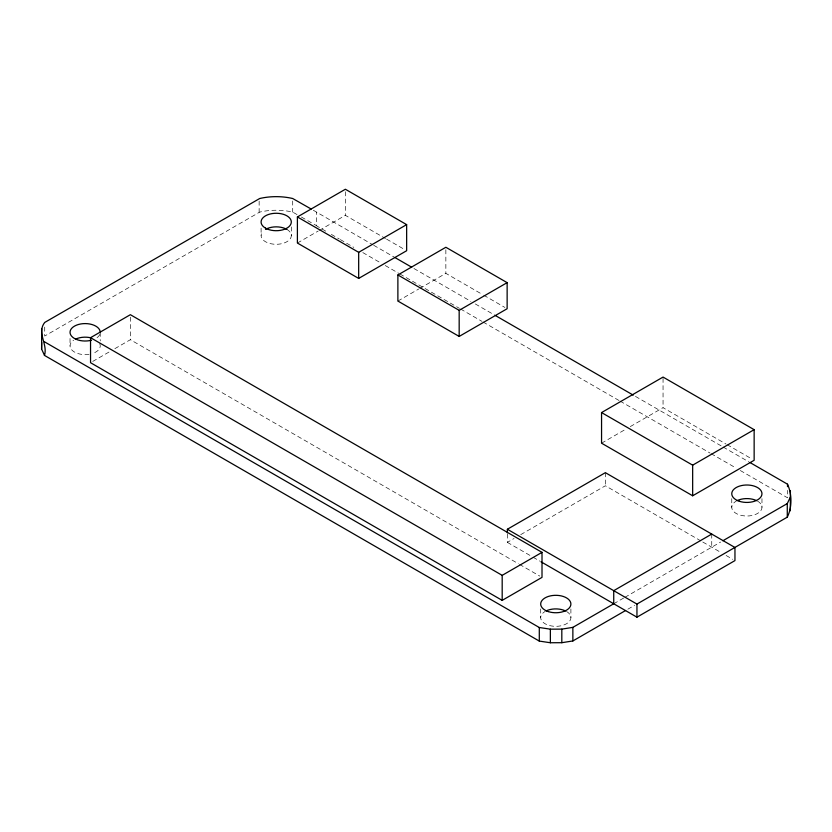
<?xml version="1.0" encoding="UTF-8"?>
<svg xmlns="http://www.w3.org/2000/svg" width="832" height="832" viewBox="0 0 832 832"><rect width="100%" height="100%" fill="white"/><g stroke="black" fill="none" stroke-linecap="round" stroke-linejoin="round"><path stroke-width="0.62" stroke-dasharray="4.16 3.12" d="M297.055 214.573L292.708 212.098A43.878 25.334 0 0 0 259.698 212.098L44.72 336.024L44.72 324.917M297.398 243.038L318.25 231.005M319.342 230.37L345.374 215.342L385.486 238.503M92.758 361.421L110.458 351.208M114.878 348.65L130.364 339.706L518.388 563.732M397.883 301.049L418.735 289.016M419.827 288.382L445.858 273.354L482.622 294.58M601.557 443.186L625.872 429.146M630.292 426.598L663.052 407.69L726.034 444.049M507.364 534.019L507.364 542.36L514.051 538.502M520.728 534.643L605.374 485.774L701.667 541.372M613.735 603.772L623.761 597.979M624.874 597.345L720.626 542.058M627.869 609.19L634.608 605.301M313.362 210.278L372.611 244.65M301.402 217.048L316.618 225.711M386.599 239.138L404.425 249.434M483.746 295.225L504.91 307.455M727.158 444.694L751.899 458.983M373.724 245.294L394.888 257.514M413.93 268.507L470.87 301.371M475.322 303.95L495.383 315.526M635.492 396.417L722.01 446.368M723.133 447.023L748.998 461.958M325.738 231.161L316.742 225.971L316.618 212.129M331.354 234.406L339.217 238.95M340.34 239.595L353.818 247.385M362.814 252.574L380.786 262.954M385.278 265.543L398.767 273.333M399.89 273.978L459.441 308.36M460.564 309.005L481.905 321.329M483.028 321.984L618.977 400.473M620.1 401.118L709.987 453.014M711.11 453.658L735.831 467.927M740.324 470.527L787.509 497.775L787.509 490.36M702.79 542.017L721.698 552.926M726.118 555.485L732.742 559.312M507.364 542.36L532.002 556.577M533.114 557.232L539.833 561.111M519.522 564.387L539.76 576.077M761.966 498.659L761.966 507.302M731.765 498.659L731.765 507.302M711.745 534.082L711.745 547.186M663.052 378.342L663.052 407.69M605.374 472.67L605.374 485.774M570.898 608.972L570.898 617.614M540.696 608.972L540.696 617.614M445.858 249.756L445.858 273.354M345.374 191.734L345.374 215.342M292.708 200.99L292.708 212.098M291.304 226.928L291.304 235.57M261.102 228.166L261.102 235.57M259.137 201.126L259.137 212.233M130.364 317.2L130.364 339.706M100.235 332.301L100.235 340.943M70.034 338.478L70.034 345.883M99.726 334.558A15.101 8.715 0 0 1 95.815 338.468M757.546 501.134A15.101 8.715 0 0 1 757.546 513.469A15.101 8.715 0 0 1 736.185 513.469A15.101 8.715 0 0 1 736.185 501.134M99.726 343.626A15.101 8.715 0 0 1 92.685 353.434M89.045 354.307A15.101 8.715 0 0 1 72.394 350.563A15.101 8.715 0 0 1 73.57 340.278M566.478 611.447A15.101 8.715 0 0 1 566.478 623.782A15.101 8.715 0 0 1 545.116 623.782A15.101 8.715 0 0 1 545.116 611.447M286.884 229.403A15.101 8.715 0 0 1 287.778 241.176A15.101 8.715 0 0 1 267.54 242.715A15.101 8.715 0 0 1 263.13 231.213"/><path stroke-width="1.25" d="M311.189 209.04L292.708 198.515A43.878 25.334 0 0 0 259.698 198.515L44.72 322.442C36.556 332.925 47.954 343.897 44.491 355.41L539.292 641.087L550.368 642.751L561.818 642.699L572.863 640.952L625.622 610.49M44.491 355.41L41.6 349.014L41.683 342.399M540.956 561.756L636.948 617.178L636.948 604.074L787.28 517.161C792.21 507.343 792.043 494.114 787.509 484.193L750.121 462.602M790.317 510.786L790.4 490.589M787.28 517.161L787.28 503.578L790.317 497.203M297.398 216.944L345.374 189.249L406.65 224.63L406.65 250.723L358.675 278.418L297.398 243.038L297.398 216.944L358.675 252.325L406.65 224.63M90.542 337.688L130.364 314.694L542.006 552.354L542.006 577.377L502.185 600.361L90.542 362.7L90.542 337.688L502.185 575.349L542.006 552.354M397.883 274.966L445.858 247.27L507.135 282.651L507.135 308.734L459.17 336.43L397.883 301.049L397.883 274.966L459.17 310.346L507.135 282.651M601.557 412.568L663.052 377.073L754.146 429.666L754.146 460.283L692.661 495.778L601.557 443.186L601.557 412.568L692.661 465.161L754.146 429.666M507.364 532.834L507.364 529.256L605.374 472.67L734.958 547.487L734.958 560.591L636.948 617.178M711.745 534.082L613.735 590.668L613.735 603.772L572.863 627.37L561.818 629.127L550.368 629.169L539.292 627.505L44.491 341.827M722.852 540.769L787.28 503.578M394.888 257.514L411.694 267.207M495.383 315.526L633.246 395.127M507.364 529.256L636.948 604.074M787.509 484.193L787.509 486.658M692.661 465.161L692.661 495.778M572.863 627.37L572.863 640.952M561.818 629.127L561.818 642.699M550.368 629.169L550.368 642.751M539.292 627.505L539.292 641.087M502.185 575.349L502.185 600.361M459.17 310.346L459.17 336.43M358.675 252.325L358.675 278.418M41.683 328.817L41.6 349.014M91.52 340.205A15.101 8.715 0 0 1 70.668 334.807A15.101 8.715 0 0 1 82.95 323.679A15.101 8.715 0 0 1 100.235 332.301M737.152 500.625A15.101 8.715 0 0 1 756.569 500.625M75.431 339.206A15.101 8.715 0 0 1 91.52 337.979M265.522 229.403A15.101 8.715 0 0 1 286.884 229.403M546.083 610.938A15.101 8.715 0 0 1 565.5 610.938M739.315 501.27A15.101 8.715 0 0 0 761.966 493.719A15.101 8.715 0 0 0 739.315 486.169A15.101 8.715 0 0 0 739.315 501.27M265.522 228.155A15.101 8.715 0 0 0 290.794 224.245A15.101 8.715 0 0 0 272.293 213.564A15.101 8.715 0 0 0 265.522 228.155M548.246 611.582A15.101 8.715 0 0 0 570.898 604.032A15.101 8.715 0 0 0 548.246 596.482A15.101 8.715 0 0 0 548.246 611.582"/></g></svg>
